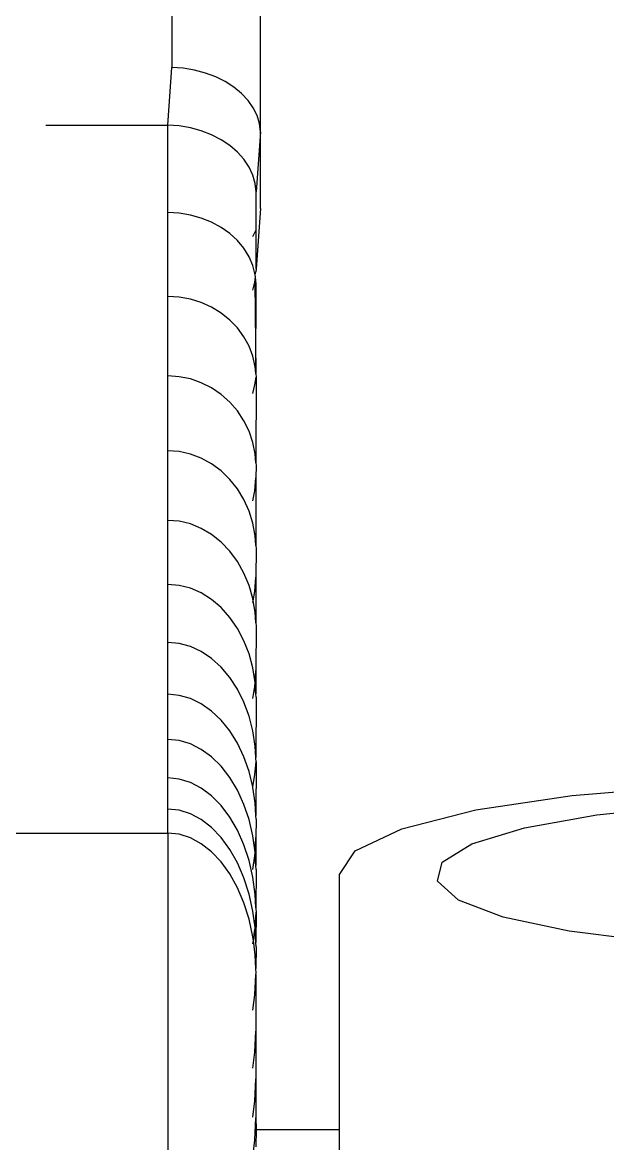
# Model space of a CAD drawing. Header units: centimetres. Extents: x 127 to 455, y 35 to 178.
# Drawn here: x 281.52 to 285.72, y 123.82 to 131.87 of the extents above; entities that cross this region are included whole.
import ezdxf

# ---------------------------------------------------------------- set-up
doc = ezdxf.new("R2010")
doc.units = ezdxf.units.CM
doc.layers.add('Edges', color=7, linetype='Continuous')

# ---------------------------------------------------------------- blocks, each defined once
blk = doc.blocks.new('Philips+Ultrasound+fr')
at = {"layer": 'Edges'}
for p, q in [((21.0257, 32.1829), (21.0257, 25.0604)), ((21.6614, 24.5981), (21.6614, 31.2065)), ((20.9959, 24.6464), (21.0257, 25.0604)), ((21.1077, 25.0542), (21.0257, 25.0604)), ((21.1884, 25.0406), (21.1077, 25.0542)), ((21.2663, 25.0197), (21.1884, 25.0406)), ((21.3402, 24.992), (21.2663, 25.0197)), ((21.4089, 24.9579), (21.3402, 24.992)), ((21.4711, 24.9179), (21.4089, 24.9579)), ((21.526, 24.8728), (21.4711, 24.9179)), ((21.5724, 24.8232), (21.526, 24.8728)), ((21.6097, 24.77), (21.5724, 24.8232)), ((21.6373, 24.7142), (21.6097, 24.77)), ((21.6546, 24.6566), (21.6373, 24.7142)), ((20.1212, 24.6464), (20.9959, 24.6464)), ((20.9959, 24.0178), (20.9959, 24.6464)), ((21.0779, 24.6401), (20.9959, 24.6464)), ((21.1585, 24.626), (21.0779, 24.6401)), ((21.2364, 24.6044), (21.1585, 24.626)), ((21.6614, 24.5981), (21.6546, 24.6566)), ((21.3103, 24.5756), (21.2364, 24.6044)), ((21.3788, 24.5402), (21.3103, 24.5756)), ((21.6614, 24.5981), (21.6304, 24.1664)), ((21.6614, 24.0466), (21.6614, 24.5981)), ((21.441, 24.4987), (21.3788, 24.5402)), ((21.4957, 24.4518), (21.441, 24.4987)), ((21.542, 24.4003), (21.4957, 24.4518)), ((21.5791, 24.3451), (21.542, 24.4003)), ((21.6065, 24.287), (21.5791, 24.3451)), ((21.6237, 24.2271), (21.6065, 24.287)), ((21.6304, 24.1664), (21.6237, 24.2271)), ((21.6296, 23.8936), (21.6304, 24.1664)), ((21.0779, 24.0134), (20.9959, 24.0178)), ((20.9959, 23.4163), (20.9959, 24.0178)), ((21.1585, 24.0003), (21.0779, 24.0134)), ((21.2364, 23.9787), (21.1585, 24.0003)), ((21.6614, 24.0466), (21.6304, 23.6152)), ((21.3103, 23.9491), (21.2364, 23.9787)), ((21.3788, 23.9119), (21.3103, 23.9491)), ((21.441, 23.8676), (21.3788, 23.9119)), ((21.4957, 23.8172), (21.441, 23.8676)), ((21.6065, 23.846), (21.6296, 23.8936)), ((21.6304, 23.6152), (21.6296, 23.8936)), ((21.542, 23.7614), (21.4957, 23.8172)), ((21.5791, 23.7011), (21.542, 23.7614)), ((21.6065, 23.6373), (21.5791, 23.7011)), ((21.6237, 23.5712), (21.6065, 23.6373)), ((21.6237, 23.5712), (21.6288, 23.5929)), ((21.6304, 23.6152), (21.6288, 23.5929)), ((21.6065, 23.4621), (21.6219, 23.5182)), ((21.6219, 23.5182), (21.6253, 23.5551)), ((21.6219, 23.5182), (21.6288, 22.8653)), ((21.6253, 23.5551), (21.6237, 23.5712)), ((21.6304, 23.5038), (21.6253, 23.5551)), ((21.6288, 22.8653), (21.6304, 23.5038)), ((21.0779, 23.4113), (20.9959, 23.4163)), ((20.9959, 22.8455), (20.9959, 23.4163)), ((21.1585, 23.3965), (21.0779, 23.4113)), ((21.2364, 23.3722), (21.1585, 23.3965)), ((21.3103, 23.3387), (21.2364, 23.3722)), ((21.3788, 23.2966), (21.3103, 23.3387)), ((21.441, 23.2467), (21.3788, 23.2966)), ((21.4957, 23.1897), (21.441, 23.2467)), ((21.542, 23.1266), (21.4957, 23.1897)), ((21.5791, 23.0585), (21.542, 23.1266)), ((21.6065, 22.9865), (21.5791, 23.0585)), ((21.6237, 22.9118), (21.6065, 22.9865)), ((21.6288, 22.8653), (21.6237, 22.9118)), ((21.6283, 22.8595), (21.6288, 22.8653)), ((21.6283, 22.8595), (21.6304, 22.8356)), ((20.9959, 22.3086), (20.9959, 22.8455)), ((21.0779, 22.84), (20.9959, 22.8455)), ((21.1585, 22.8236), (21.0779, 22.84)), ((21.2364, 22.7966), (21.1585, 22.8236)), ((21.3103, 22.7594), (21.2364, 22.7966)), ((21.6065, 22.7191), (21.6219, 22.782)), ((21.6219, 22.782), (21.6304, 22.8356)), ((21.6304, 22.8356), (21.6288, 22.2218)), ((21.3788, 22.7128), (21.3103, 22.7594)), ((21.441, 22.6574), (21.3788, 22.7128)), ((21.4957, 22.5942), (21.441, 22.6574)), ((21.542, 22.5242), (21.4957, 22.5942)), ((21.5791, 22.4487), (21.542, 22.5242)), ((21.6065, 22.3688), (21.5791, 22.4487)), ((20.9959, 21.8089), (20.9959, 22.3086)), ((21.0779, 22.3026), (20.9959, 22.3086)), ((21.1585, 22.2847), (21.0779, 22.3026)), ((21.6237, 22.2859), (21.6065, 22.3688)), ((21.2364, 22.2552), (21.1585, 22.2847)), ((21.3103, 22.2146), (21.2364, 22.2552)), ((21.3788, 22.1636), (21.3103, 22.2146)), ((21.6288, 22.2218), (21.6237, 22.2859)), ((21.6288, 22.2218), (21.6304, 22.2015)), ((21.441, 22.1031), (21.3788, 22.1636)), ((21.6304, 22.2015), (21.6288, 22.1143)), ((21.4957, 22.0341), (21.441, 22.1031)), ((21.6219, 22.0201), (21.6288, 22.1143)), ((21.6288, 22.1143), (21.6288, 21.6273)), ((21.542, 21.9577), (21.4957, 22.0341)), ((21.6065, 21.9491), (21.6219, 22.0201)), ((21.5791, 21.8751), (21.542, 21.9577)), ((20.9959, 21.3492), (20.9959, 21.8089)), ((21.0779, 21.8024), (20.9959, 21.8089)), ((21.6065, 21.7879), (21.5791, 21.8751)), ((21.1585, 21.783), (21.0779, 21.8024)), ((21.2364, 21.7512), (21.1585, 21.783)), ((21.3103, 21.7075), (21.2364, 21.7512)), ((21.6237, 21.6973), (21.6065, 21.7879)), ((21.3788, 21.6525), (21.3103, 21.7075)), ((21.441, 21.5872), (21.3788, 21.6525)), ((21.6288, 21.6273), (21.6237, 21.6973)), ((21.4957, 21.5127), (21.441, 21.5872)), ((21.6288, 21.6273), (21.6304, 21.6051)), ((21.6304, 21.6051), (21.6288, 21.4015)), ((21.542, 21.4303), (21.4957, 21.5127)), ((21.5791, 21.3412), (21.542, 21.4303)), ((20.9959, 20.9322), (20.9959, 21.3492)), ((21.0779, 21.3422), (20.9959, 21.3492)), ((21.1585, 21.3216), (21.0779, 21.3422)), ((21.6065, 21.2471), (21.5791, 21.3412)), ((21.6219, 21.2971), (21.6288, 21.4015)), ((21.6288, 21.4015), (21.6288, 21.0739)), ((21.2364, 21.2876), (21.1585, 21.3216)), ((21.3103, 21.2409), (21.2364, 21.2876)), ((21.6092, 21.232), (21.6065, 21.2471)), ((21.6092, 21.232), (21.6219, 21.2971)), ((21.3788, 21.1823), (21.3103, 21.2409)), ((21.441, 21.1126), (21.3788, 21.1823)), ((21.6065, 21.2183), (21.6092, 21.232)), ((21.6237, 21.1495), (21.6092, 21.232)), ((21.4957, 21.0331), (21.441, 21.1126)), ((21.6288, 21.0739), (21.6237, 21.1495)), ((21.542, 20.9451), (21.4957, 21.0331)), ((21.6288, 21.0739), (21.6304, 21.0499)), ((21.6304, 21.0499), (21.6288, 20.7312)), ((20.9959, 20.5604), (20.9959, 20.9322)), ((21.0779, 20.9249), (20.9959, 20.9322)), ((21.1585, 20.903), (21.0779, 20.9249)), ((21.5791, 20.8501), (21.542, 20.9451)), ((21.2364, 20.8672), (21.1585, 20.903)), ((21.3103, 20.8178), (21.2364, 20.8672)), ((21.6065, 20.7497), (21.5791, 20.8501)), ((21.3788, 20.7558), (21.3103, 20.8178)), ((21.441, 20.6821), (21.3788, 20.7558)), ((21.4957, 20.5981), (21.441, 20.6821)), ((21.6237, 20.6455), (21.6065, 20.7497)), ((21.6237, 20.6455), (21.6288, 20.7312)), ((21.6288, 20.7312), (21.6288, 20.5649)), ((21.6065, 20.531), (21.6219, 20.6171)), ((21.6219, 20.6171), (21.6237, 20.6455)), ((21.6288, 20.5649), (21.6219, 20.6171)), ((20.9959, 20.2359), (20.9959, 20.5604)), ((21.0779, 20.5527), (20.9959, 20.5604)), ((21.1585, 20.5298), (21.0779, 20.5527)), ((21.2364, 20.4922), (21.1585, 20.5298)), ((21.542, 20.5051), (21.4957, 20.5981)), ((21.6304, 20.5392), (21.6288, 20.5649)), ((21.6304, 20.5392), (21.6288, 20.1072)), ((21.3103, 20.4405), (21.2364, 20.4922)), ((21.3788, 20.3754), (21.3103, 20.4405)), ((21.5791, 20.4046), (21.542, 20.5051)), ((21.441, 20.2983), (21.3788, 20.3754)), ((21.6065, 20.2985), (21.5791, 20.4046)), ((21.4957, 20.2102), (21.441, 20.2983)), ((21.6237, 20.1883), (21.6065, 20.2985)), ((20.9959, 19.9607), (20.9959, 20.2359)), ((21.0779, 20.2279), (20.9959, 20.2359)), ((21.1585, 20.2041), (21.0779, 20.2279)), ((21.2364, 20.165), (21.1585, 20.2041)), ((21.542, 20.1127), (21.4957, 20.2102)), ((21.3103, 20.1112), (21.2364, 20.165)), ((21.6288, 20.1072), (21.6237, 20.1883)), ((21.3788, 20.0436), (21.3103, 20.1112)), ((21.441, 19.9633), (21.3788, 20.0436)), ((21.5791, 20.0074), (21.542, 20.1127)), ((21.6219, 19.9841), (21.6304, 20.076)), ((21.6288, 20.1031), (21.6288, 20.1072)), ((21.6304, 20.076), (21.6288, 20.1031)), ((21.6304, 20.076), (21.6288, 19.6914)), ((20.9959, 19.7363), (20.9959, 19.9607)), ((21.0779, 19.9524), (20.9959, 19.9607)), ((21.4957, 19.8717), (21.441, 19.9633)), ((21.6065, 19.8961), (21.5791, 20.0074)), ((21.6065, 19.8961), (21.6219, 19.9841)), ((21.1585, 19.9279), (21.0779, 19.9524)), ((21.2364, 19.8875), (21.1585, 19.9279)), ((21.3103, 19.8319), (21.2364, 19.8875)), ((21.6065, 19.8913), (21.6065, 19.8961)), ((21.6237, 19.7807), (21.6065, 19.8913)), ((23.8969, 19.8351), (24.7022, 19.9005)), ((21.3788, 19.762), (21.3103, 19.8319)), ((21.542, 19.7703), (21.4957, 19.8717)), ((23.2053, 19.731), (23.8969, 19.8351)), ((20.9959, 19.5641), (20.9959, 19.7363)), ((21.0779, 19.7278), (20.9959, 19.7363)), ((21.1585, 19.7026), (21.0779, 19.7278)), ((21.441, 19.6791), (21.3788, 19.762)), ((21.5791, 19.6608), (21.542, 19.7703)), ((21.6288, 19.6914), (21.6237, 19.7807)), ((22.6747, 19.5954), (23.2053, 19.731)), ((24.0743, 19.6952), (24.6977, 19.7584)), ((21.2364, 19.6612), (21.1585, 19.7026)), ((21.3103, 19.6042), (21.2364, 19.6612)), ((21.4957, 19.5845), (21.441, 19.6791)), ((21.6065, 19.545), (21.5791, 19.6608)), ((21.6304, 19.663), (21.6288, 19.6914)), ((21.6304, 19.663), (21.6288, 19.5332)), ((23.5554, 19.6025), (24.0743, 19.6952)), ((19.6652, 19.5641), (20.9959, 19.5641)), ((21.0779, 19.5555), (20.9959, 19.5641)), ((20.9959, 19.5641), (20.9959, 13.5404)), ((21.1585, 19.5299), (21.0779, 19.5555)), ((21.3788, 19.5325), (21.3103, 19.6042)), ((21.542, 19.4798), (21.4957, 19.5845)), ((22.3411, 19.4375), (22.6747, 19.5954)), ((23.1765, 19.4867), (23.5554, 19.6025)), ((21.2364, 19.4878), (21.1585, 19.5299)), ((21.3103, 19.4299), (21.2364, 19.4878)), ((21.441, 19.4475), (21.3788, 19.5325)), ((21.5791, 19.3667), (21.542, 19.4798)), ((21.6233, 19.428), (21.6065, 19.545)), ((21.6233, 19.428), (21.6288, 19.5332)), ((21.6288, 19.5332), (21.6288, 19.3321)), ((22.9635, 19.3556), (23.1765, 19.4867)), ((21.3788, 19.3571), (21.3103, 19.4299)), ((21.4957, 19.3504), (21.441, 19.4475)), ((21.6065, 19.3028), (21.6219, 19.4019)), ((21.6219, 19.4019), (21.6237, 19.4249)), ((21.6288, 19.3321), (21.6219, 19.4019)), ((21.6237, 19.4249), (21.6233, 19.428)), ((22.2274, 19.268), (22.3411, 19.4375)), ((21.441, 19.2707), (21.3788, 19.3571)), ((21.542, 19.243), (21.4957, 19.3504)), ((21.6065, 19.2472), (21.5791, 19.3667)), ((21.6304, 19.3025), (21.6288, 19.3321)), ((22.9307, 19.2181), (22.9635, 19.3556)), ((21.4957, 19.1722), (21.441, 19.2707)), ((21.5791, 19.127), (21.542, 19.243)), ((21.6237, 19.1232), (21.6065, 19.2472)), ((21.6304, 19.3025), (21.6288, 19.0273)), ((22.2274, 17.4356), (22.2274, 19.268)), ((21.542, 19.0631), (21.4957, 19.1722)), ((23.0804, 19.0837), (22.9307, 19.2181)), ((21.6065, 19.0044), (21.5791, 19.127)), ((21.6288, 19.0273), (21.6237, 19.1232)), ((23.4025, 18.9614), (23.0804, 19.0837)), ((21.5791, 18.9453), (21.542, 19.0631)), ((21.6225, 18.886), (21.6065, 19.0044)), ((21.6225, 18.886), (21.6304, 18.9968)), ((21.6288, 19.0273), (21.6288, 19.0125)), ((21.6288, 19.0125), (21.6299, 19.0046)), ((21.6304, 18.9968), (21.6288, 18.7788)), ((21.6299, 19.0046), (21.6304, 18.9968)), ((21.6065, 18.8207), (21.5791, 18.9453)), ((23.8749, 18.8597), (23.4025, 18.9614)), ((21.6101, 18.7936), (21.6219, 18.8737)), ((21.6219, 18.8737), (21.6237, 18.8772)), ((21.6288, 18.7788), (21.6219, 18.8737)), ((21.6237, 18.8772), (21.6225, 18.886)), ((24.4655, 18.7854), (23.8749, 18.8597)), ((21.6101, 18.7936), (21.6065, 18.8207)), ((21.6065, 18.769), (21.6101, 18.7936)), ((21.6237, 18.6915), (21.6101, 18.7936)), ((21.6304, 18.7475), (21.6288, 18.7788)), ((21.6288, 18.5916), (21.6237, 18.6915)), ((21.6304, 18.7475), (21.6288, 18.5916)), ((21.6304, 18.5598), (21.6288, 18.5916)), ((21.6219, 18.4028), (21.6288, 18.5483)), ((21.6288, 18.5483), (21.6304, 18.5598)), ((21.6288, 18.5483), (21.6288, 18.1431)), ((21.6065, 18.293), (21.6219, 18.4028)), ((21.6219, 17.9918), (21.6288, 18.1431)), ((21.6288, 18.1431), (21.6288, 17.7995)), ((21.6065, 17.8776), (21.6219, 17.9918)), ((21.6219, 17.6432), (21.6288, 17.7995)), ((21.6288, 17.7995), (21.6288, 17.5193)), ((21.6065, 17.5253), (21.6219, 17.6432)), ((21.6219, 17.359), (21.6288, 17.5193)), ((21.6288, 17.5193), (21.6304, 17.4363)), ((21.6304, 17.4363), (21.6288, 17.3124)), ((21.6304, 17.4363), (22.2274, 17.4356)), ((22.2274, 17.1986), (22.2274, 17.4356)), ((21.6065, 17.238), (21.6219, 17.359))]:
    blk.add_line(p, q, dxfattribs=at)

msp = doc.modelspace()

# ---------------------------------------------------------------- block references
msp.add_blockref('Philips+Ultrasound+fr', (261.5673, 106.4828))

doc.saveas('drawing.dxf')
